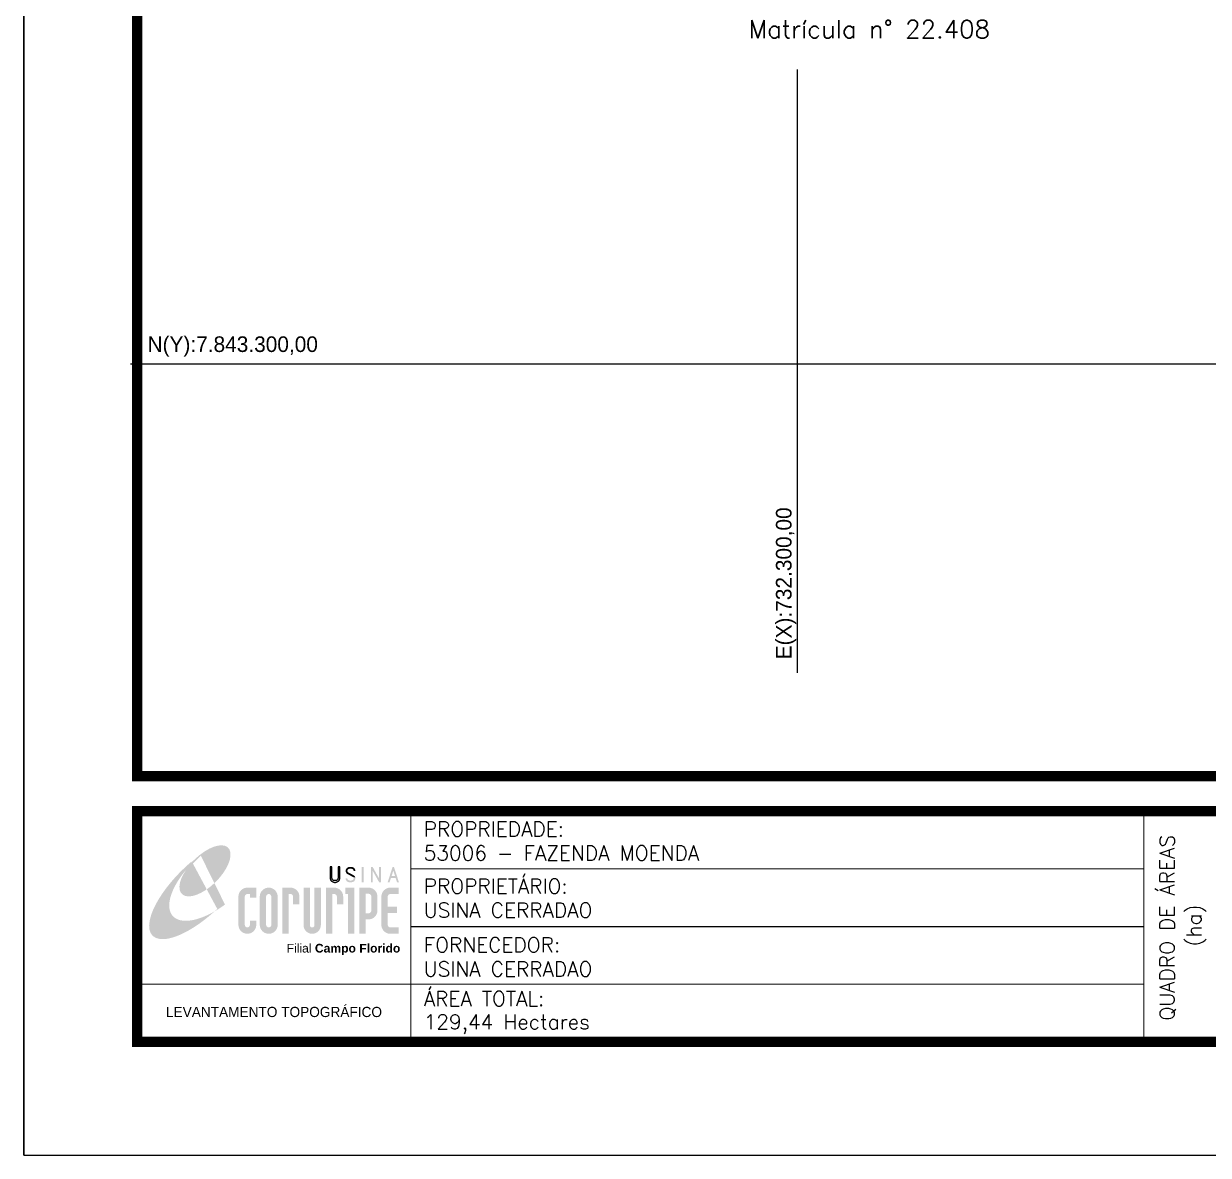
# Model space of a CAD drawing. Header units: metres. Extents: x 731494 to 733974, y 7842476 to 7845984.
# Drawn here: x 731494 to 732728, y 7842476 to 7843654 of the extents above; entities that cross this region are included whole.
import ezdxf
from ezdxf.enums import TextEntityAlignment as Align

# ---------------------------------------------------------------- set-up
doc = ezdxf.new("R2010")
doc.units = ezdxf.units.M
doc.header["$LTSCALE"] = 0.6
doc.linetypes.add('LIN0', pattern=[0])
for name, color, linetype in [('MALHA', 8, 'Continuous'), ('MARGEM', 5, 'Continuous'), ('TEXTO', 7, 'Continuous')]:
    doc.layers.add(name, color=color, linetype=linetype)
doc.styles.add('ARIAL', font='arial.ttf')
doc.styles.add('Simplex', font='simplex.shx')

# ---------------------------------------------------------------- blocks, each defined once
blk = doc.blocks.new('A$C78F83FB3')
at = {"layer": 'MARGEM'}
h = blk.add_hatch(color=20, dxfattribs=at)
edge = h.paths.add_edge_path()
edge.add_ellipse((19.49, 23.77), major_axis=(-6.68, -6.67), ratio=0.469426, start_angle=292.7328, end_angle=601.2579)
edge.add_ellipse((22.83, 22.05), major_axis=(12.64, 11.29), ratio=0.457614, start_angle=79.9069, end_angle=107.9139)
edge = h.paths.add_edge_path()
edge.add_ellipse((18.28, 18.7), major_axis=(13.95, 13.59), ratio=0.386848, start_angle=63.9612, end_angle=264.5993)
edge.add_ellipse((22.83, 22.05), major_axis=(12.64, 11.29), ratio=0.457614, start_angle=107.9139, end_angle=245.1182, ccw=False)
edge.add_ellipse((19.49, 23.77), major_axis=(-6.68, -6.67), ratio=0.469426, start_angle=241.2579, end_angle=292.7328, ccw=False)
for color, points in [(20, [(15.46, 26.12), (14.17, 24.81), (14.06, 24.24), (14.39, 23.97), (14.67, 24.54), (19.47, 29.32), (18.48, 28.66), (17.31, 27.78)]), (7, [(58.42, 24.9), (57.9, 24.9), (57.9, 21.73, -0.414214), (57.15, 20.98), (56.84, 20.98, -0.414214), (56.09, 21.73), (56.09, 24.9), (55.57, 24.9), (55.57, 21.73, 0.414214), (56.84, 20.46), (57.15, 20.46, 0.414214), (58.42, 21.73)]), (7, [(61.7, 24.9), (61.23, 24.9, 0.396318), (60.04, 23.78), (60.04, 23.72, 0.151912), (60.39, 22.97), (60.46, 22.92), (62.18, 22), (62.85, 21.83, 0.12407), (62.51, 22.42), (60.75, 23.36, -0.13192), (60.56, 23.77, -0.385578), (61.23, 24.37), (61.7, 24.37, -0.414214), (62.37, 23.7), (62.89, 23.7, 0.414214)]), (7, [(62.37, 23.7), (62.89, 23.7, 0.414214), (61.7, 24.9), (61.23, 24.9, 0.396318), (60.04, 23.78), (60.04, 23.72, 0.151912), (60.39, 22.97), (60.46, 22.92), (62.18, 22), (62.18, 22, -0.131921), (62.37, 21.59, -0.385578), (61.7, 20.98), (61.23, 20.98, -0.414214), (60.56, 21.65), (60.04, 21.65, 0.414214), (61.23, 20.46), (61.7, 20.46, 0.402546), (62.89, 21.61, 0.165292), (62.51, 22.42), (60.75, 23.36, -0.13192), (60.56, 23.77, -0.385578), (61.23, 24.37), (61.7, 24.37, -0.414214)]), (7, [(30.97, 12.46), (29.13, 12.46), (29.13, 8.21, 1), (34.29, 8.21), (34.29, 9.41), (32.45, 9.41), (32.45, 8.21, -1), (30.97, 8.21)])]:
    blk.add_hatch(color=color, dxfattribs=at).paths.add_polyline_path(points)
h = blk.add_hatch(color=7, dxfattribs=at)
h.paths.add_polyline_path([(65.24, 24.9), (64.72, 24.9), (64.72, 20.46), (65.24, 20.46)])
h.paths.add_polyline_path([(67.38, 20.46), (67.9, 20.46), (67.9, 23.74), (69.74, 20.46), (70.23, 20.46), (70.23, 24.9), (69.71, 24.9), (69.71, 21.58), (67.85, 24.9), (67.38, 24.9)])
h.paths.add_polyline_path([(72.17, 20.46), (72.72, 20.46), (73.14, 21.73), (74.49, 21.73), (74.9, 20.46), (75.45, 20.46), (74, 24.9), (73.62, 24.9)])
h.paths.add_polyline_path([(73.81, 23.8), (74.32, 22.25), (73.31, 22.25)], flags=16)
h = blk.add_hatch(color=7, dxfattribs=at)
h.paths.add_polyline_path([(31.71, 18.93, 0.414214), (29.13, 16.35), (29.13, 12.46), (30.97, 12.46), (30.97, 16.35, -0.414214), (31.71, 17.09), (32.45, 17.09), (32.45, 16.02), (34.29, 16.02), (34.29, 18.93)])
h.paths.add_polyline_path([(44.15, 17.09, -0.414214), (44.89, 16.35), (44.89, 14.1), (46.72, 14.1), (46.72, 16.17, 0.433937), (44.15, 18.93), (41.77, 18.93), (41.77, 12.46), (43.61, 12.46), (43.61, 17.09)])
h.paths.add_polyline_path([(43.61, 12.46), (41.77, 12.46), (41.77, 5.62), (43.61, 5.62)])
h.paths.add_polyline_path([(47.92, 12.46), (49.75, 12.46), (49.75, 18.93), (47.92, 18.93)])
h.paths.add_polyline_path([(52.91, 18.93), (51.08, 18.93), (51.08, 12.46), (52.91, 12.46)])
h.paths.add_polyline_path([(51.08, 8.12, -1), (49.75, 8.12), (49.75, 12.46), (47.92, 12.46), (47.92, 8.12, 1), (52.91, 8.12), (52.91, 12.46), (51.08, 12.46)])
h.paths.add_polyline_path([(54.41, 12.46), (56.25, 12.46), (56.25, 17.09), (56.79, 17.09, -0.414214), (57.53, 16.35), (57.53, 14.1), (59.36, 14.1), (59.36, 16.17, 0.433937), (56.79, 18.93), (54.41, 18.93)])
h.paths.add_polyline_path([(56.25, 12.46), (54.41, 12.46), (54.41, 5.62), (56.25, 5.62)])
h.paths.add_polyline_path([(60.73, 12.46), (62.58, 12.46), (62.58, 18.93), (60.02, 18.93), (60.02, 17.08), (60.73, 17.08)])
h.paths.add_polyline_path([(62.58, 12.46), (60.73, 12.46), (60.73, 5.62), (62.58, 5.62)])
h.paths.add_polyline_path([(64.06, 12.46), (65.82, 12.46), (65.82, 17.17), (66.66, 17.17, -0.450417), (67.48, 16.25), (67.48, 12.46), (69.24, 12.46, 0.002307), (69.24, 12.48, 0.005282), (69.23, 12.54, -0.000938), (69.23, 12.53), (69.23, 16.17, 0.433937), (66.66, 18.93), (64.06, 18.93)])
h.paths.add_polyline_path([(64.06, 5.62), (65.82, 5.62), (65.82, 9.77), (66.66, 9.77, 0.426056), (69.24, 12.46), (67.48, 12.46), (67.48, 12.45, -0.450417), (66.66, 11.53), (65.82, 11.53), (65.82, 12.46), (64.06, 12.46)])
h.paths.add_polyline_path([(70.37, 12.46), (74.87, 12.46), (74.87, 13.44), (72.21, 13.44), (72.21, 16.35, -0.414214), (72.95, 17.09), (75.38, 17.09), (75.38, 18.93), (72.95, 18.93, 0.414214), (70.37, 16.35)])
h.paths.add_polyline_path([(72.21, 11.62), (74.87, 11.62), (74.87, 12.46), (70.37, 12.46), (70.37, 8.21, 0.414214), (72.95, 5.62), (75.38, 5.62), (75.38, 7.47), (72.95, 7.47, -0.414214), (72.21, 8.21)])
h = blk.add_hatch(color=7, dxfattribs=at)
h.paths.add_polyline_path([(35.29, 16.35), (35.29, 8.21, 1), (40.46, 8.21, 0.016978), (40.45, 8.38), (40.45, 16.17, 0.433937), (37.88, 18.93), (37.87, 18.93, 0.41391)])
h.paths.add_polyline_path([(38.62, 16.35), (38.62, 8.21, -1), (37.13, 8.21), (37.13, 16.35, -1)], flags=16)
at = {"layer": 'MARGEM', "color": 7}
blk.add_lwpolyline([(58.42, 24.9), (57.9, 24.9), (57.9, 21.73, -0.414214), (57.15, 20.98), (56.84, 20.98, -0.414214), (56.09, 21.73), (56.09, 24.9), (55.57, 24.9), (55.57, 21.73, 0.414214), (56.84, 20.46), (57.15, 20.46, 0.414214), (58.42, 21.73), (58.42, 24.9)], format="xyb", close=True, dxfattribs=at)
at = {"layer": 'MARGEM', "color": 252, "insert": (43.05, 2.72), "char_height": 2.5, "attachment_point": 1, "style": 'ARIAL'}
blk.add_mtext_dynamic_manual_height_columns('Filial {\\fArial|b1|i0|c0|p34;Campo Florido}', width=33.0271, gutter_width=2.46, heights=[2.95], dxfattribs=at)

msp = doc.modelspace()

# ---------------------------------------------------------------- linework, layer by layer
at = {"layer": 'MALHA'}
for points in [[(732300, 7842978.3), (732300, 7843606.6)], [(731605.2, 7843300), (732741.5, 7843300)]]:
    msp.add_lwpolyline(points, dxfattribs=at)
at = {"layer": 'MARGEM', "color": 174, "linetype": 'LIN0'}
msp.add_line((731493.8, 7842475.7), (731493.8, 7845984), dxfattribs=at)
at = {"layer": 'MARGEM', "color": 174, "linetype": 'LIN0', "flags": 128}
msp.add_lwpolyline([(733974.4, 7842475.7), (733974.4, 7845984), (731493.8, 7845984), (731493.8, 7842475.7)], close=True, dxfattribs=at)
at = {"layer": 'MARGEM', "color": 174, "linetype": 'LIN0', "const_width": 10.7, "flags": 128}
for points in [[(733856.3, 7842870.7), (733856.3, 7845865.9), (731611.9, 7845865.9), (731611.9, 7842870.7)], [(731611.9, 7842834), (733856.3, 7842834), (733856.3, 7842593.8), (731611.9, 7842593.8)]]:
    msp.add_lwpolyline(points, close=True, dxfattribs=at)
at = {"layer": 'MARGEM', "color": 174, "linetype": 'LIN0', "flags": 128}
for points, const_width in [([(731897.3, 7842834), (731897.3, 7842593.8)], 1.19), ([(731897.3, 7842834), (731897.3, 7842596)], 1.18), ([(732661, 7842834), (732661, 7842596.8)], 1.19), ([(731897.3, 7842774), (732661, 7842774)], 1.19), ([(731897.3, 7842713.9), (732661, 7842713.9)], 1.19), ([(731611.9, 7842653.9), (732661, 7842653.9)], 1.19)]:
    msp.add_lwpolyline(points, dxfattribs=dict(at, const_width=const_width))

# ---------------------------------------------------------------- block references
at = {"layer": 'MARGEM', "linetype": 'ByBlock', "xscale": 3.612268913825811, "yscale": 3.612268913825811, "zscale": 3.612268913825811}
msp.add_blockref('A$C78F83FB3', (731612.3, 7842686.1), dxfattribs=at)

# ---------------------------------------------------------------- texts
at = {"layer": 'MALHA'}
msp.add_text('N(Y):7.843.300,00', height=16.25, dxfattribs=at).set_placement((731622.8, 7843307.5), align=Align.BOTTOM_LEFT)
msp.add_text('E(X):732.300,00', height=16.25, rotation=90, dxfattribs=at).set_placement((732298.8, 7842992.3), align=Align.BOTTOM_LEFT)
at = {"layer": 'MARGEM', "color": 7, "linetype": 'Continuous', "lineweight": 9, "style": 'Simplex'}
for s, p in [('PROPRIEDADE:', (731910.7, 7842823.2)), ('PROPRIETÁRIO:', (731910.7, 7842763.7)), ('USINA CERRADAO', (731910.7, 7842738.7)), ('FORNECEDOR:', (731910.7, 7842702.5)), ('ÁREA TOTAL:', (731910.7, 7842646.5))]:
    msp.add_text(s, height=15.356, dxfattribs=at).set_placement(p, align=Align.TOP_LEFT)
at = {"layer": 'MARGEM', "color": 7, "linetype": 'Continuous', "style": 'Simplex'}
for s, height, p in [('QUADRO DE ÁREAS', 15.356, (732685.3, 7842712.8)), ('(ha)', 15.36, (732713.3, 7842715.2))]:
    msp.add_text(s, height=height, rotation=90, dxfattribs=at).set_placement(p, align=Align.MIDDLE_CENTER)
for s, p in [('53006 - FAZENDA MOENDA', (731910.7, 7842798.2)), ('USINA CERRADAO', (731910.7, 7842677.4)), ('129,44 Hectares', (731910.7, 7842622.3))]:
    msp.add_text(s, height=15.356, dxfattribs=at).set_placement(p, align=Align.TOP_LEFT)
at = {"layer": 'MARGEM', "color": 7, "linetype": 'ByBlock'}
msp.add_text('LEVANTAMENTO TOPOGRÁFICO', height=10.631, dxfattribs=at).set_placement((731754.6, 7842625), align=Align.MIDDLE_CENTER)
at = {"layer": 'TEXTO', "insert": (732365.6, 7843720.5), "char_height": 18.75, "width": 473.204, "attachment_point": 2, "style": 'Simplex'}
msp.add_mtext('\\pi-56.25,l75,t75;Fazenda Moenda  \\PCapivara 01\\PMatrícula n° 22.408', dxfattribs=at)

doc.saveas('drawing.dxf')
